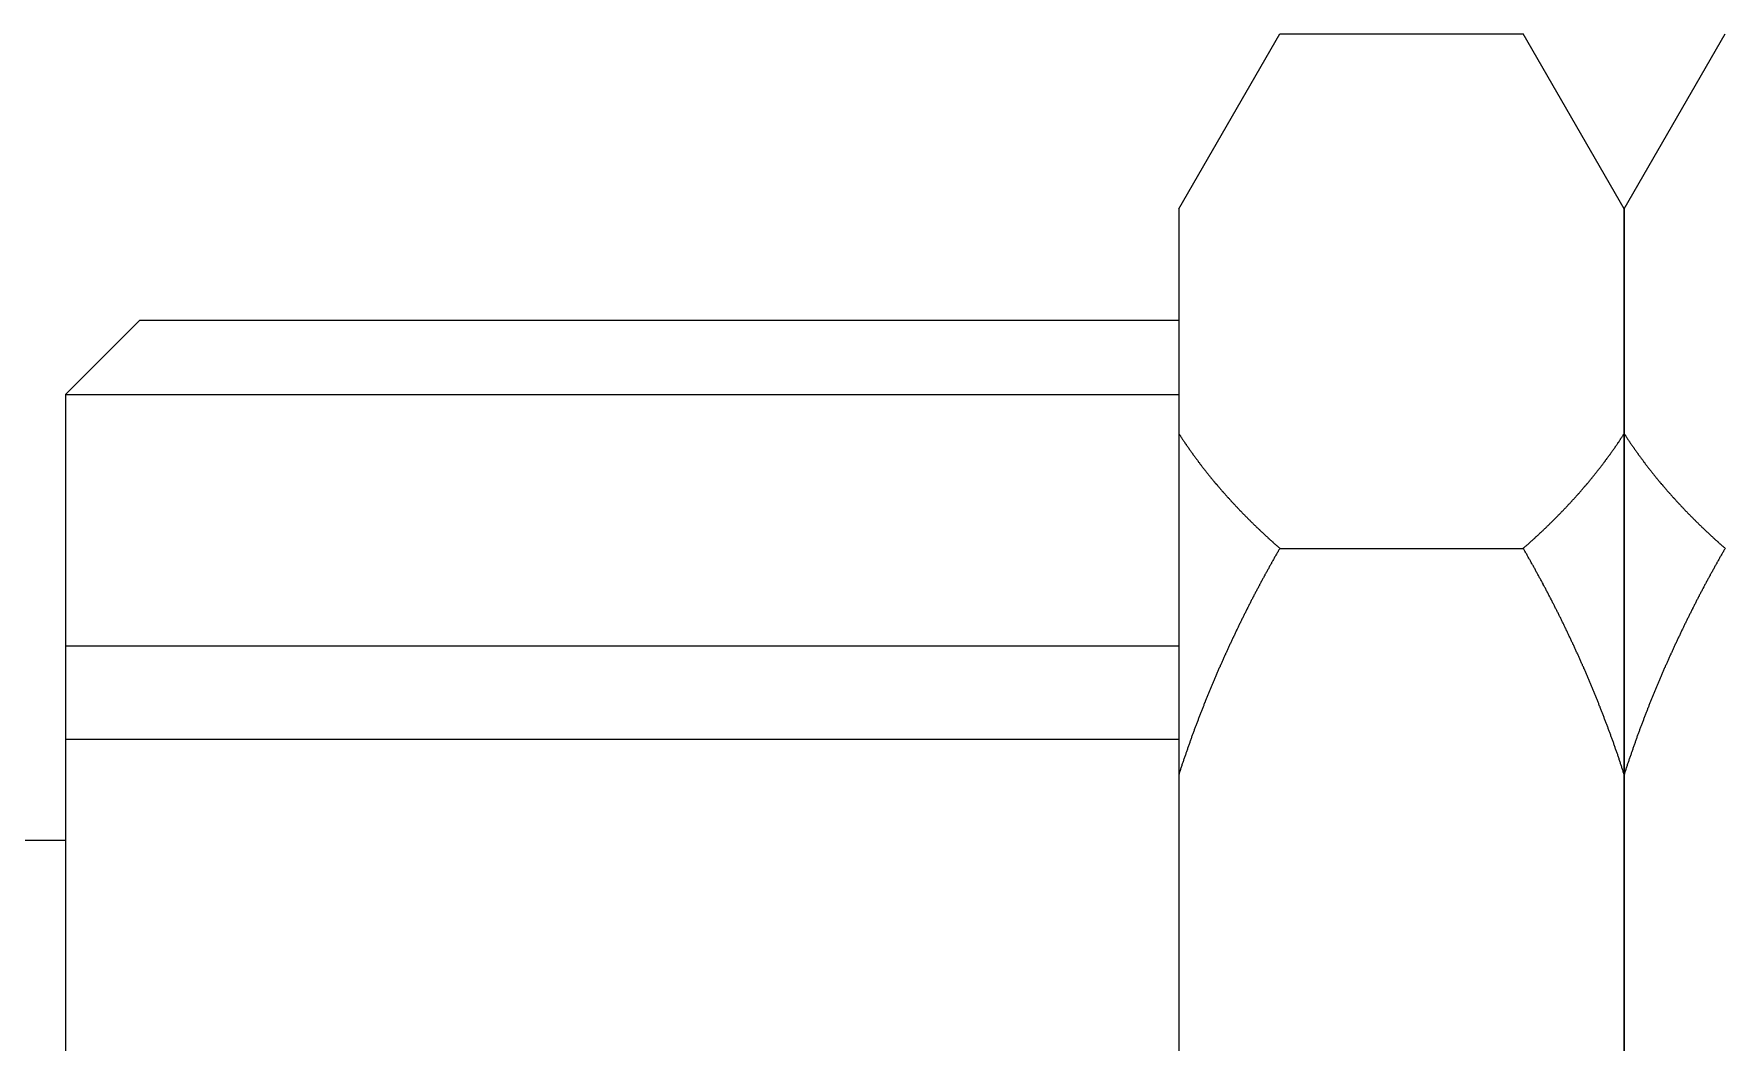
# Model space of a CAD drawing. Extents: x 90.3 to 177.2, y 70.5 to 116.
# Drawn here: x 127.97 to 139.36, y 108.12 to 114.91 of the extents above; entities that cross this region are included whole.
import ezdxf

# ---------------------------------------------------------------- set-up
doc = ezdxf.new("R2010")
doc.units = 0
doc.layers.get('0').update_dxf_attribs({"linetype": 'CONTINUOUS'})

msp = doc.modelspace()

# ---------------------------------------------------------------- linework, layer by layer
at = {"color": 7, "linetype": 'CONTINUOUS'}
for p, q in [((135.682, 113.732), (136.362, 114.911)), ((136.362, 114.911), (138.002, 114.911)), ((138.682, 113.732), (138.002, 114.911)), ((138.682, 113.732), (139.362, 114.911)), ((135.682, 113.732), (135.682, 102.232)), ((138.682, 102.232), (138.682, 113.732)), ((138.682, 113.732), (138.682, 102.232)), ((128.182, 112.482), (128.682, 112.982)), ((128.682, 112.982), (135.682, 112.982)), ((128.182, 112.482), (128.182, 107.982)), ((136.362, 111.446), (138.002, 111.446)), ((128.182, 110.79), (135.682, 110.79)), ((128.182, 110.162), (135.682, 110.162)), ((125.182, 109.482), (128.182, 109.482))]:
    msp.add_line(p, q, dxfattribs=at)
at = {"color": 3, "linetype": 'CONTINUOUS'}
msp.add_line((128.182, 112.482), (135.682, 112.482), dxfattribs=at)
at = {"color": 7}
for points in [[(135.682, 112.219, 0), (135.684, 112.216, 0), (135.686, 112.213, 0), (135.688, 112.21, 0), (135.69, 112.207, 0), (135.692, 112.204, 0), (135.694, 112.201, 0), (135.696, 112.198, 0), (135.698, 112.195, 0), (135.7, 112.192, 0), (135.702, 112.189, 0), (135.703, 112.186, 0), (135.705, 112.183, 0), (135.707, 112.18, 0), (135.709, 112.177, 0), (135.711, 112.174, 0), (135.713, 112.171, 0), (135.715, 112.168, 0), (135.717, 112.165, 0), (135.719, 112.162, 0), (135.721, 112.159, 0), (135.723, 112.156, 0), (135.725, 112.153, 0), (135.727, 112.15, 0), (135.73, 112.147, 0), (135.732, 112.144, 0), (135.734, 112.141, 0), (135.736, 112.138, 0), (135.738, 112.135, 0), (135.74, 112.132, 0), (135.742, 112.129, 0), (135.744, 112.126, 0), (135.746, 112.123, 0), (135.748, 112.121, 0), (135.75, 112.118, 0), (135.752, 112.115, 0), (135.754, 112.112, 0), (135.756, 112.109, 0), (135.758, 112.106, 0), (135.76, 112.103, 0), (135.762, 112.1, 0), (135.764, 112.097, 0), (135.767, 112.094, 0), (135.769, 112.091, 0), (135.771, 112.088, 0), (135.773, 112.085, 0), (135.775, 112.082, 0), (135.777, 112.079, 0), (135.779, 112.076, 0), (135.781, 112.074, 0), (135.783, 112.071, 0), (135.785, 112.068, 0), (135.788, 112.065, 0), (135.79, 112.062, 0), (135.792, 112.059, 0), (135.794, 112.056, 0), (135.796, 112.053, 0), (135.798, 112.05, 0), (135.8, 112.047, 0), (135.803, 112.045, 0), (135.805, 112.042, 0), (135.807, 112.039, 0), (135.809, 112.036, 0), (135.811, 112.033, 0), (135.813, 112.03, 0), (135.815, 112.027, 0), (135.818, 112.024, 0), (135.82, 112.021, 0), (135.822, 112.019, 0), (135.824, 112.016, 0), (135.826, 112.013, 0), (135.828, 112.01, 0), (135.831, 112.007, 0), (135.833, 112.004, 0), (135.835, 112.001, 0), (135.837, 111.999, 0), (135.839, 111.996, 0), (135.842, 111.993, 0), (135.844, 111.99, 0), (135.846, 111.987, 0), (135.848, 111.984, 0), (135.85, 111.982, 0), (135.853, 111.979, 0), (135.855, 111.976, 0), (135.857, 111.973, 0), (135.859, 111.97, 0), (135.862, 111.967, 0), (135.864, 111.965, 0), (135.866, 111.962, 0), (135.868, 111.959, 0), (135.871, 111.956, 0), (135.873, 111.953, 0), (135.875, 111.95, 0), (135.877, 111.948, 0), (135.88, 111.945, 0), (135.882, 111.942, 0), (135.884, 111.939, 0), (135.886, 111.936, 0), (135.889, 111.934, 0), (135.891, 111.931, 0), (135.893, 111.928, 0), (135.895, 111.925, 0), (135.898, 111.922, 0), (135.9, 111.92, 0), (135.902, 111.917, 0), (135.904, 111.914, 0), (135.907, 111.911, 0), (135.909, 111.909, 0), (135.911, 111.906, 0), (135.914, 111.903, 0), (135.916, 111.9, 0), (135.918, 111.897, 0), (135.921, 111.895, 0), (135.923, 111.892, 0), (135.925, 111.889, 0), (135.927, 111.886, 0), (135.93, 111.884, 0), (135.932, 111.881, 0), (135.934, 111.878, 0), (135.937, 111.875, 0), (135.939, 111.873, 0), (135.941, 111.87, 0), (135.944, 111.867, 0), (135.946, 111.864, 0), (135.948, 111.862, 0), (135.951, 111.859, 0), (135.953, 111.856, 0), (135.955, 111.853, 0), (135.958, 111.851, 0), (135.96, 111.848, 0), (135.963, 111.845, 0), (135.965, 111.843, 0), (135.967, 111.84, 0), (135.97, 111.837, 0), (135.972, 111.834, 0), (135.974, 111.832, 0), (135.977, 111.829, 0), (135.979, 111.826, 0), (135.981, 111.824, 0), (135.984, 111.821, 0), (135.986, 111.818, 0), (135.989, 111.816, 0), (135.991, 111.813, 0), (135.993, 111.81, 0), (135.996, 111.807, 0), (135.998, 111.805, 0), (136.001, 111.802, 0), (136.003, 111.799, 0), (136.005, 111.797, 0), (136.008, 111.794, 0), (136.01, 111.791, 0), (136.013, 111.789, 0), (136.015, 111.786, 0), (136.017, 111.783, 0), (136.02, 111.781, 0), (136.022, 111.778, 0), (136.025, 111.775, 0), (136.027, 111.773, 0), (136.029, 111.77, 0), (136.032, 111.767, 0), (136.034, 111.765, 0), (136.037, 111.762, 0), (136.039, 111.759, 0), (136.042, 111.757, 0), (136.044, 111.754, 0), (136.047, 111.751, 0), (136.049, 111.749, 0), (136.051, 111.746, 0), (136.054, 111.744, 0), (136.056, 111.741, 0), (136.059, 111.738, 0), (136.061, 111.736, 0), (136.064, 111.733, 0), (136.066, 111.73, 0), (136.069, 111.728, 0), (136.071, 111.725, 0), (136.074, 111.723, 0), (136.076, 111.72, 0), (136.079, 111.717, 0), (136.081, 111.715, 0), (136.083, 111.712, 0), (136.086, 111.709, 0), (136.088, 111.707, 0), (136.091, 111.704, 0), (136.093, 111.702, 0), (136.096, 111.699, 0), (136.098, 111.697, 0), (136.101, 111.694, 0), (136.103, 111.691, 0), (136.106, 111.689, 0), (136.108, 111.686, 0), (136.111, 111.684, 0), (136.113, 111.681, 0), (136.116, 111.678, 0), (136.118, 111.676, 0), (136.121, 111.673, 0), (136.124, 111.671, 0), (136.126, 111.668, 0), (136.129, 111.666, 0), (136.131, 111.663, 0), (136.134, 111.66, 0), (136.136, 111.658, 0), (136.139, 111.655, 0), (136.141, 111.653, 0), (136.144, 111.65, 0), (136.146, 111.648, 0), (136.149, 111.645, 0), (136.151, 111.643, 0), (136.154, 111.64, 0), (136.156, 111.637, 0), (136.159, 111.635, 0), (136.162, 111.632, 0), (136.164, 111.63, 0), (136.167, 111.627, 0), (136.169, 111.625, 0), (136.172, 111.622, 0), (136.174, 111.62, 0), (136.177, 111.617, 0), (136.18, 111.615, 0), (136.182, 111.612, 0), (136.185, 111.61, 0), (136.187, 111.607, 0), (136.19, 111.605, 0), (136.192, 111.602, 0), (136.195, 111.6, 0), (136.198, 111.597, 0), (136.2, 111.595, 0), (136.203, 111.592, 0), (136.205, 111.59, 0), (136.208, 111.587, 0), (136.211, 111.585, 0), (136.213, 111.582, 0), (136.216, 111.58, 0), (136.218, 111.577, 0), (136.221, 111.575, 0), (136.224, 111.572, 0), (136.226, 111.57, 0), (136.229, 111.567, 0), (136.231, 111.565, 0), (136.234, 111.562, 0), (136.237, 111.56, 0), (136.239, 111.557, 0), (136.242, 111.555, 0), (136.245, 111.552, 0), (136.247, 111.55, 0), (136.25, 111.548, 0), (136.252, 111.545, 0), (136.255, 111.543, 0), (136.258, 111.54, 0), (136.26, 111.538, 0), (136.263, 111.535, 0), (136.266, 111.533, 0), (136.268, 111.53, 0), (136.271, 111.528, 0), (136.274, 111.526, 0), (136.276, 111.523, 0), (136.279, 111.521, 0), (136.282, 111.518, 0), (136.284, 111.516, 0), (136.287, 111.513, 0), (136.289, 111.511, 0), (136.292, 111.509, 0), (136.295, 111.506, 0), (136.297, 111.504, 0), (136.3, 111.501, 0), (136.303, 111.499, 0), (136.306, 111.496, 0), (136.308, 111.494, 0), (136.311, 111.492, 0), (136.314, 111.489, 0), (136.316, 111.487, 0), (136.319, 111.484, 0), (136.322, 111.482, 0), (136.324, 111.48, 0), (136.327, 111.477, 0), (136.33, 111.475, 0), (136.332, 111.473, 0), (136.335, 111.47, 0), (136.338, 111.468, 0), (136.34, 111.465, 0), (136.343, 111.463, 0), (136.346, 111.461, 0), (136.349, 111.458, 0), (136.351, 111.456, 0), (136.354, 111.454, 0), (136.357, 111.451, 0), (136.359, 111.449, 0), (136.362, 111.446, 0)], [(138.002, 111.446, 0), (138.004, 111.449, 0), (138.007, 111.451, 0), (138.01, 111.454, 0), (138.013, 111.456, 0), (138.015, 111.458, 0), (138.018, 111.461, 0), (138.021, 111.463, 0), (138.023, 111.465, 0), (138.026, 111.468, 0), (138.029, 111.47, 0), (138.032, 111.473, 0), (138.034, 111.475, 0), (138.037, 111.477, 0), (138.04, 111.48, 0), (138.042, 111.482, 0), (138.045, 111.484, 0), (138.048, 111.487, 0), (138.05, 111.489, 0), (138.053, 111.492, 0), (138.056, 111.494, 0), (138.058, 111.496, 0), (138.061, 111.499, 0), (138.064, 111.501, 0), (138.066, 111.504, 0), (138.069, 111.506, 0), (138.072, 111.509, 0), (138.074, 111.511, 0), (138.077, 111.513, 0), (138.08, 111.516, 0), (138.082, 111.518, 0), (138.085, 111.521, 0), (138.088, 111.523, 0), (138.09, 111.526, 0), (138.093, 111.528, 0), (138.096, 111.53, 0), (138.098, 111.533, 0), (138.101, 111.535, 0), (138.104, 111.538, 0), (138.106, 111.54, 0), (138.109, 111.543, 0), (138.111, 111.545, 0), (138.114, 111.548, 0), (138.117, 111.55, 0), (138.119, 111.552, 0), (138.122, 111.555, 0), (138.125, 111.557, 0), (138.127, 111.56, 0), (138.13, 111.562, 0), (138.132, 111.565, 0), (138.135, 111.567, 0), (138.138, 111.57, 0), (138.14, 111.572, 0), (138.143, 111.575, 0), (138.146, 111.577, 0), (138.148, 111.58, 0), (138.151, 111.582, 0), (138.153, 111.585, 0), (138.156, 111.587, 0), (138.159, 111.59, 0), (138.161, 111.592, 0), (138.164, 111.595, 0), (138.166, 111.597, 0), (138.169, 111.6, 0), (138.171, 111.602, 0), (138.174, 111.605, 0), (138.177, 111.607, 0), (138.179, 111.61, 0), (138.182, 111.612, 0), (138.184, 111.615, 0), (138.187, 111.617, 0), (138.19, 111.62, 0), (138.192, 111.622, 0), (138.195, 111.625, 0), (138.197, 111.627, 0), (138.2, 111.63, 0), (138.202, 111.632, 0), (138.205, 111.635, 0), (138.207, 111.637, 0), (138.21, 111.64, 0), (138.213, 111.643, 0), (138.215, 111.645, 0), (138.218, 111.648, 0), (138.22, 111.65, 0), (138.223, 111.653, 0), (138.225, 111.655, 0), (138.228, 111.658, 0), (138.23, 111.66, 0), (138.233, 111.663, 0), (138.235, 111.666, 0), (138.238, 111.668, 0), (138.24, 111.671, 0), (138.243, 111.673, 0), (138.245, 111.676, 0), (138.248, 111.678, 0), (138.25, 111.681, 0), (138.253, 111.684, 0), (138.255, 111.686, 0), (138.258, 111.689, 0), (138.26, 111.691, 0), (138.263, 111.694, 0), (138.265, 111.697, 0), (138.268, 111.699, 0), (138.27, 111.702, 0), (138.273, 111.704, 0), (138.275, 111.707, 0), (138.278, 111.71, 0), (138.28, 111.712, 0), (138.283, 111.715, 0), (138.285, 111.717, 0), (138.288, 111.72, 0), (138.29, 111.723, 0), (138.293, 111.725, 0), (138.295, 111.728, 0), (138.298, 111.73, 0), (138.3, 111.733, 0), (138.303, 111.736, 0), (138.305, 111.738, 0), (138.308, 111.741, 0), (138.31, 111.744, 0), (138.312, 111.746, 0), (138.315, 111.749, 0), (138.317, 111.751, 0), (138.32, 111.754, 0), (138.322, 111.757, 0), (138.325, 111.759, 0), (138.327, 111.762, 0), (138.33, 111.765, 0), (138.332, 111.767, 0), (138.334, 111.77, 0), (138.337, 111.773, 0), (138.339, 111.775, 0), (138.342, 111.778, 0), (138.344, 111.781, 0), (138.347, 111.783, 0), (138.349, 111.786, 0), (138.351, 111.789, 0), (138.354, 111.791, 0), (138.356, 111.794, 0), (138.359, 111.797, 0), (138.361, 111.799, 0), (138.363, 111.802, 0), (138.366, 111.805, 0), (138.368, 111.807, 0), (138.371, 111.81, 0), (138.373, 111.813, 0), (138.375, 111.816, 0), (138.378, 111.818, 0), (138.38, 111.821, 0), (138.382, 111.824, 0), (138.385, 111.826, 0), (138.387, 111.829, 0), (138.39, 111.832, 0), (138.392, 111.834, 0), (138.394, 111.837, 0), (138.397, 111.84, 0), (138.399, 111.843, 0), (138.401, 111.845, 0), (138.404, 111.848, 0), (138.406, 111.851, 0), (138.408, 111.854, 0), (138.411, 111.856, 0), (138.413, 111.859, 0), (138.415, 111.862, 0), (138.418, 111.864, 0), (138.42, 111.867, 0), (138.423, 111.87, 0), (138.425, 111.873, 0), (138.427, 111.875, 0), (138.429, 111.878, 0), (138.432, 111.881, 0), (138.434, 111.884, 0), (138.436, 111.886, 0), (138.439, 111.889, 0), (138.441, 111.892, 0), (138.443, 111.895, 0), (138.446, 111.897, 0), (138.448, 111.9, 0), (138.45, 111.903, 0), (138.453, 111.906, 0), (138.455, 111.909, 0), (138.457, 111.911, 0), (138.459, 111.914, 0), (138.462, 111.917, 0), (138.464, 111.92, 0), (138.466, 111.922, 0), (138.469, 111.925, 0), (138.471, 111.928, 0), (138.473, 111.931, 0), (138.475, 111.934, 0), (138.478, 111.936, 0), (138.48, 111.939, 0), (138.482, 111.942, 0), (138.484, 111.945, 0), (138.487, 111.948, 0), (138.489, 111.95, 0), (138.491, 111.953, 0), (138.493, 111.956, 0), (138.496, 111.959, 0), (138.498, 111.962, 0), (138.5, 111.965, 0), (138.502, 111.967, 0), (138.505, 111.97, 0), (138.507, 111.973, 0), (138.509, 111.976, 0), (138.511, 111.979, 0), (138.513, 111.982, 0), (138.516, 111.984, 0), (138.518, 111.987, 0), (138.52, 111.99, 0), (138.522, 111.993, 0), (138.524, 111.996, 0), (138.527, 111.999, 0), (138.529, 112.001, 0), (138.531, 112.004, 0), (138.533, 112.007, 0), (138.535, 112.01, 0), (138.538, 112.013, 0), (138.54, 112.016, 0), (138.542, 112.019, 0), (138.544, 112.022, 0), (138.546, 112.024, 0), (138.548, 112.027, 0), (138.551, 112.03, 0), (138.553, 112.033, 0), (138.555, 112.036, 0), (138.557, 112.039, 0), (138.559, 112.042, 0), (138.561, 112.045, 0), (138.564, 112.047, 0), (138.566, 112.05, 0), (138.568, 112.053, 0), (138.57, 112.056, 0), (138.572, 112.059, 0), (138.574, 112.062, 0), (138.576, 112.065, 0), (138.578, 112.068, 0), (138.581, 112.071, 0), (138.583, 112.074, 0), (138.585, 112.077, 0), (138.587, 112.079, 0), (138.589, 112.082, 0), (138.591, 112.085, 0), (138.593, 112.088, 0), (138.595, 112.091, 0), (138.597, 112.094, 0), (138.599, 112.097, 0), (138.602, 112.1, 0), (138.604, 112.103, 0), (138.606, 112.106, 0), (138.608, 112.109, 0), (138.61, 112.112, 0), (138.612, 112.115, 0), (138.614, 112.118, 0), (138.616, 112.121, 0), (138.618, 112.124, 0), (138.62, 112.126, 0), (138.622, 112.129, 0), (138.624, 112.132, 0), (138.626, 112.135, 0), (138.628, 112.138, 0), (138.63, 112.141, 0), (138.632, 112.144, 0), (138.634, 112.147, 0), (138.636, 112.15, 0), (138.638, 112.153, 0), (138.64, 112.156, 0), (138.642, 112.159, 0), (138.645, 112.162, 0), (138.647, 112.165, 0), (138.649, 112.168, 0), (138.651, 112.171, 0), (138.652, 112.174, 0), (138.654, 112.177, 0), (138.656, 112.18, 0), (138.658, 112.183, 0), (138.66, 112.186, 0), (138.662, 112.189, 0), (138.664, 112.192, 0), (138.666, 112.195, 0), (138.668, 112.198, 0), (138.67, 112.201, 0), (138.672, 112.204, 0), (138.674, 112.207, 0), (138.676, 112.21, 0), (138.678, 112.213, 0), (138.68, 112.216, 0), (138.682, 112.219, 0)], [(138.682, 112.219, 0), (138.684, 112.216, 0), (138.686, 112.213, 0), (138.688, 112.21, 0), (138.69, 112.207, 0), (138.692, 112.204, 0), (138.694, 112.201, 0), (138.696, 112.198, 0), (138.698, 112.195, 0), (138.7, 112.192, 0), (138.702, 112.189, 0), (138.703, 112.186, 0), (138.705, 112.183, 0), (138.707, 112.18, 0), (138.709, 112.177, 0), (138.711, 112.174, 0), (138.713, 112.171, 0), (138.715, 112.168, 0), (138.717, 112.165, 0), (138.719, 112.162, 0), (138.721, 112.159, 0), (138.723, 112.156, 0), (138.725, 112.153, 0), (138.727, 112.15, 0), (138.73, 112.147, 0), (138.732, 112.144, 0), (138.734, 112.141, 0), (138.736, 112.138, 0), (138.738, 112.135, 0), (138.74, 112.132, 0), (138.742, 112.129, 0), (138.744, 112.126, 0), (138.746, 112.123, 0), (138.748, 112.121, 0), (138.75, 112.118, 0), (138.752, 112.115, 0), (138.754, 112.112, 0), (138.756, 112.109, 0), (138.758, 112.106, 0), (138.76, 112.103, 0), (138.762, 112.1, 0), (138.764, 112.097, 0), (138.767, 112.094, 0), (138.769, 112.091, 0), (138.771, 112.088, 0), (138.773, 112.085, 0), (138.775, 112.082, 0), (138.777, 112.079, 0), (138.779, 112.076, 0), (138.781, 112.074, 0), (138.783, 112.071, 0), (138.785, 112.068, 0), (138.788, 112.065, 0), (138.79, 112.062, 0), (138.792, 112.059, 0), (138.794, 112.056, 0), (138.796, 112.053, 0), (138.798, 112.05, 0), (138.8, 112.047, 0), (138.803, 112.045, 0), (138.805, 112.042, 0), (138.807, 112.039, 0), (138.809, 112.036, 0), (138.811, 112.033, 0), (138.813, 112.03, 0), (138.815, 112.027, 0), (138.818, 112.024, 0), (138.82, 112.021, 0), (138.822, 112.019, 0), (138.824, 112.016, 0), (138.826, 112.013, 0), (138.828, 112.01, 0), (138.831, 112.007, 0), (138.833, 112.004, 0), (138.835, 112.001, 0), (138.837, 111.999, 0), (138.839, 111.996, 0), (138.842, 111.993, 0), (138.844, 111.99, 0), (138.846, 111.987, 0), (138.848, 111.984, 0), (138.85, 111.982, 0), (138.853, 111.979, 0), (138.855, 111.976, 0), (138.857, 111.973, 0), (138.859, 111.97, 0), (138.862, 111.967, 0), (138.864, 111.965, 0), (138.866, 111.962, 0), (138.868, 111.959, 0), (138.871, 111.956, 0), (138.873, 111.953, 0), (138.875, 111.95, 0), (138.877, 111.948, 0), (138.88, 111.945, 0), (138.882, 111.942, 0), (138.884, 111.939, 0), (138.886, 111.936, 0), (138.889, 111.934, 0), (138.891, 111.931, 0), (138.893, 111.928, 0), (138.895, 111.925, 0), (138.898, 111.922, 0), (138.9, 111.92, 0), (138.902, 111.917, 0), (138.904, 111.914, 0), (138.907, 111.911, 0), (138.909, 111.909, 0), (138.911, 111.906, 0), (138.914, 111.903, 0), (138.916, 111.9, 0), (138.918, 111.897, 0), (138.921, 111.895, 0), (138.923, 111.892, 0), (138.925, 111.889, 0), (138.927, 111.886, 0), (138.93, 111.884, 0), (138.932, 111.881, 0), (138.934, 111.878, 0), (138.937, 111.875, 0), (138.939, 111.873, 0), (138.941, 111.87, 0), (138.944, 111.867, 0), (138.946, 111.864, 0), (138.948, 111.862, 0), (138.951, 111.859, 0), (138.953, 111.856, 0), (138.955, 111.853, 0), (138.958, 111.851, 0), (138.96, 111.848, 0), (138.963, 111.845, 0), (138.965, 111.843, 0), (138.967, 111.84, 0), (138.97, 111.837, 0), (138.972, 111.834, 0), (138.974, 111.832, 0), (138.977, 111.829, 0), (138.979, 111.826, 0), (138.981, 111.824, 0), (138.984, 111.821, 0), (138.986, 111.818, 0), (138.989, 111.816, 0), (138.991, 111.813, 0), (138.993, 111.81, 0), (138.996, 111.807, 0), (138.998, 111.805, 0), (139.001, 111.802, 0), (139.003, 111.799, 0), (139.005, 111.797, 0), (139.008, 111.794, 0), (139.01, 111.791, 0), (139.013, 111.789, 0), (139.015, 111.786, 0), (139.017, 111.783, 0), (139.02, 111.781, 0), (139.022, 111.778, 0), (139.025, 111.775, 0), (139.027, 111.773, 0), (139.029, 111.77, 0), (139.032, 111.767, 0), (139.034, 111.765, 0), (139.037, 111.762, 0), (139.039, 111.759, 0), (139.042, 111.757, 0), (139.044, 111.754, 0), (139.047, 111.751, 0), (139.049, 111.749, 0), (139.051, 111.746, 0), (139.054, 111.744, 0), (139.056, 111.741, 0), (139.059, 111.738, 0), (139.061, 111.736, 0), (139.064, 111.733, 0), (139.066, 111.73, 0), (139.069, 111.728, 0), (139.071, 111.725, 0), (139.074, 111.723, 0), (139.076, 111.72, 0), (139.079, 111.717, 0), (139.081, 111.715, 0), (139.083, 111.712, 0), (139.086, 111.709, 0), (139.088, 111.707, 0), (139.091, 111.704, 0), (139.093, 111.702, 0), (139.096, 111.699, 0), (139.098, 111.697, 0), (139.101, 111.694, 0), (139.103, 111.691, 0), (139.106, 111.689, 0), (139.108, 111.686, 0), (139.111, 111.684, 0), (139.113, 111.681, 0), (139.116, 111.678, 0), (139.118, 111.676, 0), (139.121, 111.673, 0), (139.124, 111.671, 0), (139.126, 111.668, 0), (139.129, 111.666, 0), (139.131, 111.663, 0), (139.134, 111.66, 0), (139.136, 111.658, 0), (139.139, 111.655, 0), (139.141, 111.653, 0), (139.144, 111.65, 0), (139.146, 111.648, 0), (139.149, 111.645, 0), (139.151, 111.643, 0), (139.154, 111.64, 0), (139.156, 111.637, 0), (139.159, 111.635, 0), (139.162, 111.632, 0), (139.164, 111.63, 0), (139.167, 111.627, 0), (139.169, 111.625, 0), (139.172, 111.622, 0), (139.174, 111.62, 0), (139.177, 111.617, 0), (139.18, 111.615, 0), (139.182, 111.612, 0), (139.185, 111.61, 0), (139.187, 111.607, 0), (139.19, 111.605, 0), (139.192, 111.602, 0), (139.195, 111.6, 0), (139.198, 111.597, 0), (139.2, 111.595, 0), (139.203, 111.592, 0), (139.205, 111.59, 0), (139.208, 111.587, 0), (139.211, 111.585, 0), (139.213, 111.582, 0), (139.216, 111.58, 0), (139.218, 111.577, 0), (139.221, 111.575, 0), (139.224, 111.572, 0), (139.226, 111.57, 0), (139.229, 111.567, 0), (139.231, 111.565, 0), (139.234, 111.562, 0), (139.237, 111.56, 0), (139.239, 111.557, 0), (139.242, 111.555, 0), (139.245, 111.552, 0), (139.247, 111.55, 0), (139.25, 111.548, 0), (139.252, 111.545, 0), (139.255, 111.543, 0), (139.258, 111.54, 0), (139.26, 111.538, 0), (139.263, 111.535, 0), (139.266, 111.533, 0), (139.268, 111.53, 0), (139.271, 111.528, 0), (139.274, 111.526, 0), (139.276, 111.523, 0), (139.279, 111.521, 0), (139.282, 111.518, 0), (139.284, 111.516, 0), (139.287, 111.513, 0), (139.289, 111.511, 0), (139.292, 111.509, 0), (139.295, 111.506, 0), (139.297, 111.504, 0), (139.3, 111.501, 0), (139.303, 111.499, 0), (139.306, 111.496, 0), (139.308, 111.494, 0), (139.311, 111.492, 0), (139.314, 111.489, 0), (139.316, 111.487, 0), (139.319, 111.484, 0), (139.322, 111.482, 0), (139.324, 111.48, 0), (139.327, 111.477, 0), (139.33, 111.475, 0), (139.332, 111.473, 0), (139.335, 111.47, 0), (139.338, 111.468, 0), (139.34, 111.465, 0), (139.343, 111.463, 0), (139.346, 111.461, 0), (139.349, 111.458, 0), (139.351, 111.456, 0), (139.354, 111.454, 0), (139.357, 111.451, 0), (139.359, 111.449, 0), (139.362, 111.446, 0)], [(136.362, 111.446, 0), (136.359, 111.441, 0), (136.356, 111.436, 0), (136.353, 111.431, 0), (136.351, 111.426, 0), (136.348, 111.421, 0), (136.345, 111.416, 0), (136.342, 111.411, 0), (136.339, 111.406, 0), (136.336, 111.401, 0), (136.333, 111.396, 0), (136.33, 111.391, 0), (136.327, 111.386, 0), (136.325, 111.381, 0), (136.322, 111.376, 0), (136.319, 111.371, 0), (136.316, 111.365, 0), (136.313, 111.36, 0), (136.31, 111.355, 0), (136.307, 111.35, 0), (136.305, 111.345, 0), (136.302, 111.34, 0), (136.299, 111.335, 0), (136.296, 111.33, 0), (136.293, 111.325, 0), (136.29, 111.32, 0), (136.288, 111.315, 0), (136.285, 111.309, 0), (136.282, 111.304, 0), (136.279, 111.299, 0), (136.276, 111.294, 0), (136.274, 111.289, 0), (136.271, 111.284, 0), (136.268, 111.279, 0), (136.265, 111.274, 0), (136.262, 111.269, 0), (136.26, 111.264, 0), (136.257, 111.258, 0), (136.254, 111.253, 0), (136.251, 111.248, 0), (136.248, 111.243, 0), (136.246, 111.238, 0), (136.243, 111.233, 0), (136.24, 111.228, 0), (136.237, 111.223, 0), (136.235, 111.217, 0), (136.232, 111.212, 0), (136.229, 111.207, 0), (136.226, 111.202, 0), (136.224, 111.197, 0), (136.221, 111.192, 0), (136.218, 111.187, 0), (136.215, 111.181, 0), (136.213, 111.176, 0), (136.21, 111.171, 0), (136.207, 111.166, 0), (136.205, 111.161, 0), (136.202, 111.156, 0), (136.199, 111.15, 0), (136.196, 111.145, 0), (136.194, 111.14, 0), (136.191, 111.135, 0), (136.188, 111.13, 0), (136.186, 111.125, 0), (136.183, 111.119, 0), (136.18, 111.114, 0), (136.178, 111.109, 0), (136.175, 111.104, 0), (136.172, 111.099, 0), (136.17, 111.094, 0), (136.167, 111.088, 0), (136.164, 111.083, 0), (136.162, 111.078, 0), (136.159, 111.073, 0), (136.156, 111.068, 0), (136.154, 111.062, 0), (136.151, 111.057, 0), (136.148, 111.052, 0), (136.146, 111.047, 0), (136.143, 111.042, 0), (136.141, 111.036, 0), (136.138, 111.031, 0), (136.135, 111.026, 0), (136.133, 111.021, 0), (136.13, 111.016, 0), (136.128, 111.01, 0), (136.125, 111.005, 0), (136.122, 111, 0), (136.12, 110.995, 0), (136.117, 110.99, 0), (136.115, 110.984, 0), (136.112, 110.979, 0), (136.109, 110.974, 0), (136.107, 110.969, 0), (136.104, 110.963, 0), (136.102, 110.958, 0), (136.099, 110.953, 0), (136.097, 110.948, 0), (136.094, 110.942, 0), (136.091, 110.937, 0), (136.089, 110.932, 0), (136.086, 110.927, 0), (136.084, 110.922, 0), (136.081, 110.916, 0), (136.079, 110.911, 0), (136.076, 110.906, 0), (136.074, 110.901, 0), (136.071, 110.895, 0), (136.069, 110.89, 0), (136.066, 110.885, 0), (136.064, 110.88, 0), (136.061, 110.874, 0), (136.059, 110.869, 0), (136.056, 110.864, 0), (136.054, 110.858, 0), (136.051, 110.853, 0), (136.049, 110.848, 0), (136.046, 110.843, 0), (136.044, 110.837, 0), (136.041, 110.832, 0), (136.039, 110.827, 0), (136.036, 110.822, 0), (136.034, 110.816, 0), (136.031, 110.811, 0), (136.029, 110.806, 0), (136.026, 110.8, 0), (136.024, 110.795, 0), (136.021, 110.79, 0), (136.019, 110.785, 0), (136.017, 110.779, 0), (136.014, 110.774, 0), (136.012, 110.769, 0), (136.009, 110.763, 0), (136.007, 110.758, 0), (136.004, 110.753, 0), (136.002, 110.748, 0), (136, 110.742, 0), (135.997, 110.737, 0), (135.995, 110.732, 0), (135.992, 110.726, 0), (135.99, 110.721, 0), (135.988, 110.716, 0), (135.985, 110.71, 0), (135.983, 110.705, 0), (135.98, 110.7, 0), (135.978, 110.694, 0), (135.976, 110.689, 0), (135.973, 110.684, 0), (135.971, 110.678, 0), (135.969, 110.673, 0), (135.966, 110.668, 0), (135.964, 110.662, 0), (135.961, 110.657, 0), (135.959, 110.652, 0), (135.957, 110.646, 0), (135.954, 110.641, 0), (135.952, 110.636, 0), (135.95, 110.63, 0), (135.947, 110.625, 0), (135.945, 110.62, 0), (135.943, 110.614, 0), (135.94, 110.609, 0), (135.938, 110.604, 0), (135.936, 110.598, 0), (135.934, 110.593, 0), (135.931, 110.588, 0), (135.929, 110.582, 0), (135.927, 110.577, 0), (135.924, 110.572, 0), (135.922, 110.566, 0), (135.92, 110.561, 0), (135.918, 110.555, 0), (135.915, 110.55, 0), (135.913, 110.545, 0), (135.911, 110.539, 0), (135.908, 110.534, 0), (135.906, 110.529, 0), (135.904, 110.523, 0), (135.902, 110.518, 0), (135.899, 110.513, 0), (135.897, 110.507, 0), (135.895, 110.502, 0), (135.893, 110.496, 0), (135.891, 110.491, 0), (135.888, 110.486, 0), (135.886, 110.48, 0), (135.884, 110.475, 0), (135.882, 110.469, 0), (135.879, 110.464, 0), (135.877, 110.459, 0), (135.875, 110.453, 0), (135.873, 110.448, 0), (135.871, 110.442, 0), (135.868, 110.437, 0), (135.866, 110.432, 0), (135.864, 110.426, 0), (135.862, 110.421, 0), (135.86, 110.415, 0), (135.858, 110.41, 0), (135.855, 110.405, 0), (135.853, 110.399, 0), (135.851, 110.394, 0), (135.849, 110.388, 0), (135.847, 110.383, 0), (135.845, 110.378, 0), (135.843, 110.372, 0), (135.84, 110.367, 0), (135.838, 110.361, 0), (135.836, 110.356, 0), (135.834, 110.35, 0), (135.832, 110.345, 0), (135.83, 110.34, 0), (135.828, 110.334, 0), (135.826, 110.329, 0), (135.823, 110.323, 0), (135.821, 110.318, 0), (135.819, 110.312, 0), (135.817, 110.307, 0), (135.815, 110.301, 0), (135.813, 110.296, 0), (135.811, 110.291, 0), (135.809, 110.285, 0), (135.807, 110.28, 0), (135.805, 110.274, 0), (135.803, 110.269, 0), (135.801, 110.263, 0), (135.799, 110.258, 0), (135.797, 110.252, 0), (135.794, 110.247, 0), (135.792, 110.242, 0), (135.79, 110.236, 0), (135.788, 110.231, 0), (135.786, 110.225, 0), (135.784, 110.22, 0), (135.782, 110.214, 0), (135.78, 110.209, 0), (135.778, 110.203, 0), (135.776, 110.198, 0), (135.774, 110.192, 0), (135.772, 110.187, 0), (135.77, 110.181, 0), (135.768, 110.176, 0), (135.766, 110.17, 0), (135.764, 110.165, 0), (135.762, 110.159, 0), (135.76, 110.154, 0), (135.758, 110.148, 0), (135.756, 110.143, 0), (135.755, 110.138, 0), (135.753, 110.132, 0), (135.751, 110.127, 0), (135.749, 110.121, 0), (135.747, 110.116, 0), (135.745, 110.11, 0), (135.743, 110.105, 0), (135.741, 110.099, 0), (135.739, 110.094, 0), (135.737, 110.088, 0), (135.735, 110.083, 0), (135.733, 110.077, 0), (135.731, 110.072, 0), (135.729, 110.066, 0), (135.728, 110.061, 0), (135.726, 110.055, 0), (135.724, 110.05, 0), (135.722, 110.044, 0), (135.72, 110.038, 0), (135.718, 110.033, 0), (135.716, 110.027, 0), (135.714, 110.022, 0), (135.713, 110.016, 0), (135.711, 110.011, 0), (135.709, 110.005, 0), (135.707, 110, 0), (135.705, 109.994, 0), (135.703, 109.989, 0), (135.701, 109.983, 0), (135.7, 109.978, 0), (135.698, 109.972, 0), (135.696, 109.967, 0), (135.694, 109.961, 0), (135.692, 109.956, 0), (135.691, 109.95, 0), (135.689, 109.944, 0), (135.687, 109.939, 0), (135.685, 109.933, 0), (135.683, 109.928, 0), (135.682, 109.922, 0)], [(138.682, 109.924, 0), (138.68, 109.93, 0), (138.678, 109.935, 0), (138.676, 109.941, 0), (138.675, 109.947, 0), (138.673, 109.952, 0), (138.671, 109.958, 0), (138.669, 109.963, 0), (138.667, 109.969, 0), (138.665, 109.974, 0), (138.664, 109.98, 0), (138.662, 109.985, 0), (138.66, 109.991, 0), (138.658, 109.996, 0), (138.656, 110.002, 0), (138.654, 110.007, 0), (138.653, 110.013, 0), (138.651, 110.018, 0), (138.649, 110.024, 0), (138.647, 110.029, 0), (138.645, 110.035, 0), (138.643, 110.04, 0), (138.641, 110.046, 0), (138.639, 110.051, 0), (138.638, 110.057, 0), (138.636, 110.062, 0), (138.634, 110.068, 0), (138.632, 110.073, 0), (138.63, 110.079, 0), (138.628, 110.084, 0), (138.626, 110.09, 0), (138.624, 110.095, 0), (138.622, 110.101, 0), (138.62, 110.106, 0), (138.618, 110.112, 0), (138.617, 110.117, 0), (138.615, 110.123, 0), (138.613, 110.128, 0), (138.611, 110.134, 0), (138.609, 110.139, 0), (138.607, 110.145, 0), (138.605, 110.15, 0), (138.603, 110.156, 0), (138.601, 110.161, 0), (138.599, 110.167, 0), (138.597, 110.172, 0), (138.595, 110.178, 0), (138.593, 110.183, 0), (138.591, 110.189, 0), (138.589, 110.194, 0), (138.587, 110.2, 0), (138.585, 110.205, 0), (138.583, 110.21, 0), (138.581, 110.216, 0), (138.579, 110.221, 0), (138.577, 110.227, 0), (138.575, 110.232, 0), (138.573, 110.238, 0), (138.571, 110.243, 0), (138.569, 110.249, 0), (138.567, 110.254, 0), (138.565, 110.26, 0), (138.563, 110.265, 0), (138.561, 110.27, 0), (138.559, 110.276, 0), (138.556, 110.281, 0), (138.554, 110.287, 0), (138.552, 110.292, 0), (138.55, 110.298, 0), (138.548, 110.303, 0), (138.546, 110.308, 0), (138.544, 110.314, 0), (138.542, 110.319, 0), (138.54, 110.325, 0), (138.538, 110.33, 0), (138.536, 110.336, 0), (138.534, 110.341, 0), (138.531, 110.346, 0), (138.529, 110.352, 0), (138.527, 110.357, 0), (138.525, 110.363, 0), (138.523, 110.368, 0), (138.521, 110.374, 0), (138.519, 110.379, 0), (138.516, 110.384, 0), (138.514, 110.39, 0), (138.512, 110.395, 0), (138.51, 110.401, 0), (138.508, 110.406, 0), (138.506, 110.411, 0), (138.504, 110.417, 0), (138.501, 110.422, 0), (138.499, 110.428, 0), (138.497, 110.433, 0), (138.495, 110.438, 0), (138.493, 110.444, 0), (138.49, 110.449, 0), (138.488, 110.455, 0), (138.486, 110.46, 0), (138.484, 110.465, 0), (138.482, 110.471, 0), (138.479, 110.476, 0), (138.477, 110.482, 0), (138.475, 110.487, 0), (138.473, 110.492, 0), (138.471, 110.498, 0), (138.468, 110.503, 0), (138.466, 110.508, 0), (138.464, 110.514, 0), (138.462, 110.519, 0), (138.459, 110.525, 0), (138.457, 110.53, 0), (138.455, 110.535, 0), (138.453, 110.541, 0), (138.45, 110.546, 0), (138.448, 110.551, 0), (138.446, 110.557, 0), (138.444, 110.562, 0), (138.441, 110.567, 0), (138.439, 110.573, 0), (138.437, 110.578, 0), (138.434, 110.583, 0), (138.432, 110.589, 0), (138.43, 110.594, 0), (138.428, 110.599, 0), (138.425, 110.605, 0), (138.423, 110.61, 0), (138.421, 110.616, 0), (138.418, 110.621, 0), (138.416, 110.626, 0), (138.414, 110.632, 0), (138.411, 110.637, 0), (138.409, 110.642, 0), (138.407, 110.648, 0), (138.404, 110.653, 0), (138.402, 110.658, 0), (138.4, 110.663, 0), (138.397, 110.669, 0), (138.395, 110.674, 0), (138.393, 110.679, 0), (138.39, 110.685, 0), (138.388, 110.69, 0), (138.385, 110.695, 0), (138.383, 110.701, 0), (138.381, 110.706, 0), (138.378, 110.711, 0), (138.376, 110.717, 0), (138.374, 110.722, 0), (138.371, 110.727, 0), (138.369, 110.733, 0), (138.366, 110.738, 0), (138.364, 110.743, 0), (138.361, 110.748, 0), (138.359, 110.754, 0), (138.357, 110.759, 0), (138.354, 110.764, 0), (138.352, 110.77, 0), (138.349, 110.775, 0), (138.347, 110.78, 0), (138.345, 110.785, 0), (138.342, 110.791, 0), (138.34, 110.796, 0), (138.337, 110.801, 0), (138.335, 110.807, 0), (138.332, 110.812, 0), (138.33, 110.817, 0), (138.327, 110.822, 0), (138.325, 110.828, 0), (138.322, 110.833, 0), (138.32, 110.838, 0), (138.317, 110.843, 0), (138.315, 110.849, 0), (138.312, 110.854, 0), (138.31, 110.859, 0), (138.307, 110.865, 0), (138.305, 110.87, 0), (138.302, 110.875, 0), (138.3, 110.88, 0), (138.297, 110.886, 0), (138.295, 110.891, 0), (138.292, 110.896, 0), (138.29, 110.901, 0), (138.287, 110.907, 0), (138.285, 110.912, 0), (138.282, 110.917, 0), (138.28, 110.922, 0), (138.277, 110.927, 0), (138.275, 110.933, 0), (138.272, 110.938, 0), (138.27, 110.943, 0), (138.267, 110.948, 0), (138.264, 110.954, 0), (138.262, 110.959, 0), (138.259, 110.964, 0), (138.257, 110.969, 0), (138.254, 110.974, 0), (138.252, 110.98, 0), (138.249, 110.985, 0), (138.246, 110.99, 0), (138.244, 110.995, 0), (138.241, 111.001, 0), (138.239, 111.006, 0), (138.236, 111.011, 0), (138.233, 111.016, 0), (138.231, 111.021, 0), (138.228, 111.027, 0), (138.226, 111.032, 0), (138.223, 111.037, 0), (138.22, 111.042, 0), (138.218, 111.047, 0), (138.215, 111.053, 0), (138.213, 111.058, 0), (138.21, 111.063, 0), (138.207, 111.068, 0), (138.205, 111.073, 0), (138.202, 111.078, 0), (138.199, 111.084, 0), (138.197, 111.089, 0), (138.194, 111.094, 0), (138.191, 111.099, 0), (138.189, 111.104, 0), (138.186, 111.11, 0), (138.183, 111.115, 0), (138.181, 111.12, 0), (138.178, 111.125, 0), (138.175, 111.13, 0), (138.173, 111.135, 0), (138.17, 111.141, 0), (138.167, 111.146, 0), (138.164, 111.151, 0), (138.162, 111.156, 0), (138.159, 111.161, 0), (138.156, 111.166, 0), (138.154, 111.171, 0), (138.151, 111.177, 0), (138.148, 111.182, 0), (138.145, 111.187, 0), (138.143, 111.192, 0), (138.14, 111.197, 0), (138.137, 111.202, 0), (138.135, 111.207, 0), (138.132, 111.213, 0), (138.129, 111.218, 0), (138.126, 111.223, 0), (138.124, 111.228, 0), (138.121, 111.233, 0), (138.118, 111.238, 0), (138.115, 111.243, 0), (138.112, 111.248, 0), (138.11, 111.254, 0), (138.107, 111.259, 0), (138.104, 111.264, 0), (138.101, 111.269, 0), (138.099, 111.274, 0), (138.096, 111.279, 0), (138.093, 111.284, 0), (138.09, 111.289, 0), (138.087, 111.294, 0), (138.085, 111.299, 0), (138.082, 111.305, 0), (138.079, 111.31, 0), (138.076, 111.315, 0), (138.073, 111.32, 0), (138.071, 111.325, 0), (138.068, 111.33, 0), (138.065, 111.335, 0), (138.062, 111.34, 0), (138.059, 111.345, 0), (138.056, 111.35, 0), (138.054, 111.355, 0), (138.051, 111.361, 0), (138.048, 111.366, 0), (138.045, 111.371, 0), (138.042, 111.376, 0), (138.039, 111.381, 0), (138.036, 111.386, 0), (138.033, 111.391, 0), (138.031, 111.396, 0), (138.028, 111.401, 0), (138.025, 111.406, 0), (138.022, 111.411, 0), (138.019, 111.416, 0), (138.016, 111.421, 0), (138.013, 111.426, 0), (138.01, 111.431, 0), (138.008, 111.436, 0), (138.005, 111.441, 0), (138.002, 111.446, 0)], [(139.362, 111.446, 0), (139.359, 111.441, 0), (139.356, 111.436, 0), (139.353, 111.431, 0), (139.351, 111.426, 0), (139.348, 111.421, 0), (139.345, 111.416, 0), (139.342, 111.411, 0), (139.339, 111.406, 0), (139.336, 111.401, 0), (139.333, 111.396, 0), (139.33, 111.391, 0), (139.327, 111.386, 0), (139.325, 111.381, 0), (139.322, 111.376, 0), (139.319, 111.371, 0), (139.316, 111.365, 0), (139.313, 111.36, 0), (139.31, 111.355, 0), (139.307, 111.35, 0), (139.305, 111.345, 0), (139.302, 111.34, 0), (139.299, 111.335, 0), (139.296, 111.33, 0), (139.293, 111.325, 0), (139.29, 111.32, 0), (139.288, 111.315, 0), (139.285, 111.309, 0), (139.282, 111.304, 0), (139.279, 111.299, 0), (139.276, 111.294, 0), (139.274, 111.289, 0), (139.271, 111.284, 0), (139.268, 111.279, 0), (139.265, 111.274, 0), (139.262, 111.269, 0), (139.26, 111.264, 0), (139.257, 111.258, 0), (139.254, 111.253, 0), (139.251, 111.248, 0), (139.248, 111.243, 0), (139.246, 111.238, 0), (139.243, 111.233, 0), (139.24, 111.228, 0), (139.237, 111.223, 0), (139.235, 111.217, 0), (139.232, 111.212, 0), (139.229, 111.207, 0), (139.226, 111.202, 0), (139.224, 111.197, 0), (139.221, 111.192, 0), (139.218, 111.187, 0), (139.215, 111.181, 0), (139.213, 111.176, 0), (139.21, 111.171, 0), (139.207, 111.166, 0), (139.205, 111.161, 0), (139.202, 111.156, 0), (139.199, 111.15, 0), (139.196, 111.145, 0), (139.194, 111.14, 0), (139.191, 111.135, 0), (139.188, 111.13, 0), (139.186, 111.125, 0), (139.183, 111.119, 0), (139.18, 111.114, 0), (139.178, 111.109, 0), (139.175, 111.104, 0), (139.172, 111.099, 0), (139.17, 111.094, 0), (139.167, 111.088, 0), (139.164, 111.083, 0), (139.162, 111.078, 0), (139.159, 111.073, 0), (139.156, 111.068, 0), (139.154, 111.062, 0), (139.151, 111.057, 0), (139.148, 111.052, 0), (139.146, 111.047, 0), (139.143, 111.042, 0), (139.141, 111.036, 0), (139.138, 111.031, 0), (139.135, 111.026, 0), (139.133, 111.021, 0), (139.13, 111.016, 0), (139.128, 111.01, 0), (139.125, 111.005, 0), (139.122, 111, 0), (139.12, 110.995, 0), (139.117, 110.99, 0), (139.115, 110.984, 0), (139.112, 110.979, 0), (139.109, 110.974, 0), (139.107, 110.969, 0), (139.104, 110.963, 0), (139.102, 110.958, 0), (139.099, 110.953, 0), (139.097, 110.948, 0), (139.094, 110.942, 0), (139.091, 110.937, 0), (139.089, 110.932, 0), (139.086, 110.927, 0), (139.084, 110.922, 0), (139.081, 110.916, 0), (139.079, 110.911, 0), (139.076, 110.906, 0), (139.074, 110.901, 0), (139.071, 110.895, 0), (139.069, 110.89, 0), (139.066, 110.885, 0), (139.064, 110.88, 0), (139.061, 110.874, 0), (139.059, 110.869, 0), (139.056, 110.864, 0), (139.054, 110.858, 0), (139.051, 110.853, 0), (139.049, 110.848, 0), (139.046, 110.843, 0), (139.044, 110.837, 0), (139.041, 110.832, 0), (139.039, 110.827, 0), (139.036, 110.822, 0), (139.034, 110.816, 0), (139.031, 110.811, 0), (139.029, 110.806, 0), (139.026, 110.8, 0), (139.024, 110.795, 0), (139.021, 110.79, 0), (139.019, 110.785, 0), (139.017, 110.779, 0), (139.014, 110.774, 0), (139.012, 110.769, 0), (139.009, 110.763, 0), (139.007, 110.758, 0), (139.004, 110.753, 0), (139.002, 110.748, 0), (139, 110.742, 0), (138.997, 110.737, 0), (138.995, 110.732, 0), (138.992, 110.726, 0), (138.99, 110.721, 0), (138.988, 110.716, 0), (138.985, 110.71, 0), (138.983, 110.705, 0), (138.98, 110.7, 0), (138.978, 110.694, 0), (138.976, 110.689, 0), (138.973, 110.684, 0), (138.971, 110.678, 0), (138.969, 110.673, 0), (138.966, 110.668, 0), (138.964, 110.662, 0), (138.961, 110.657, 0), (138.959, 110.652, 0), (138.957, 110.646, 0), (138.954, 110.641, 0), (138.952, 110.636, 0), (138.95, 110.63, 0), (138.947, 110.625, 0), (138.945, 110.62, 0), (138.943, 110.614, 0), (138.94, 110.609, 0), (138.938, 110.604, 0), (138.936, 110.598, 0), (138.934, 110.593, 0), (138.931, 110.588, 0), (138.929, 110.582, 0), (138.927, 110.577, 0), (138.924, 110.572, 0), (138.922, 110.566, 0), (138.92, 110.561, 0), (138.918, 110.555, 0), (138.915, 110.55, 0), (138.913, 110.545, 0), (138.911, 110.539, 0), (138.908, 110.534, 0), (138.906, 110.529, 0), (138.904, 110.523, 0), (138.902, 110.518, 0), (138.899, 110.513, 0), (138.897, 110.507, 0), (138.895, 110.502, 0), (138.893, 110.496, 0), (138.891, 110.491, 0), (138.888, 110.486, 0), (138.886, 110.48, 0), (138.884, 110.475, 0), (138.882, 110.469, 0), (138.879, 110.464, 0), (138.877, 110.459, 0), (138.875, 110.453, 0), (138.873, 110.448, 0), (138.871, 110.442, 0), (138.868, 110.437, 0), (138.866, 110.432, 0), (138.864, 110.426, 0), (138.862, 110.421, 0), (138.86, 110.415, 0), (138.858, 110.41, 0), (138.855, 110.405, 0), (138.853, 110.399, 0), (138.851, 110.394, 0), (138.849, 110.388, 0), (138.847, 110.383, 0), (138.845, 110.378, 0), (138.843, 110.372, 0), (138.84, 110.367, 0), (138.838, 110.361, 0), (138.836, 110.356, 0), (138.834, 110.35, 0), (138.832, 110.345, 0), (138.83, 110.34, 0), (138.828, 110.334, 0), (138.826, 110.329, 0), (138.823, 110.323, 0), (138.821, 110.318, 0), (138.819, 110.312, 0), (138.817, 110.307, 0), (138.815, 110.301, 0), (138.813, 110.296, 0), (138.811, 110.291, 0), (138.809, 110.285, 0), (138.807, 110.28, 0), (138.805, 110.274, 0), (138.803, 110.269, 0), (138.801, 110.263, 0), (138.799, 110.258, 0), (138.797, 110.252, 0), (138.794, 110.247, 0), (138.792, 110.242, 0), (138.79, 110.236, 0), (138.788, 110.231, 0), (138.786, 110.225, 0), (138.784, 110.22, 0), (138.782, 110.214, 0), (138.78, 110.209, 0), (138.778, 110.203, 0), (138.776, 110.198, 0), (138.774, 110.192, 0), (138.772, 110.187, 0), (138.77, 110.181, 0), (138.768, 110.176, 0), (138.766, 110.17, 0), (138.764, 110.165, 0), (138.762, 110.159, 0), (138.76, 110.154, 0), (138.758, 110.148, 0), (138.756, 110.143, 0), (138.755, 110.138, 0), (138.753, 110.132, 0), (138.751, 110.127, 0), (138.749, 110.121, 0), (138.747, 110.116, 0), (138.745, 110.11, 0), (138.743, 110.105, 0), (138.741, 110.099, 0), (138.739, 110.094, 0), (138.737, 110.088, 0), (138.735, 110.083, 0), (138.733, 110.077, 0), (138.731, 110.072, 0), (138.729, 110.066, 0), (138.728, 110.061, 0), (138.726, 110.055, 0), (138.724, 110.05, 0), (138.722, 110.044, 0), (138.72, 110.038, 0), (138.718, 110.033, 0), (138.716, 110.027, 0), (138.714, 110.022, 0), (138.713, 110.016, 0), (138.711, 110.011, 0), (138.709, 110.005, 0), (138.707, 110, 0), (138.705, 109.994, 0), (138.703, 109.989, 0), (138.701, 109.983, 0), (138.7, 109.978, 0), (138.698, 109.972, 0), (138.696, 109.967, 0), (138.694, 109.961, 0), (138.692, 109.956, 0), (138.691, 109.95, 0), (138.689, 109.944, 0), (138.687, 109.939, 0), (138.685, 109.933, 0), (138.683, 109.928, 0), (138.682, 109.922, 0)]]:
    msp.add_polyline3d(points, dxfattribs=at)

doc.saveas('drawing.dxf')
